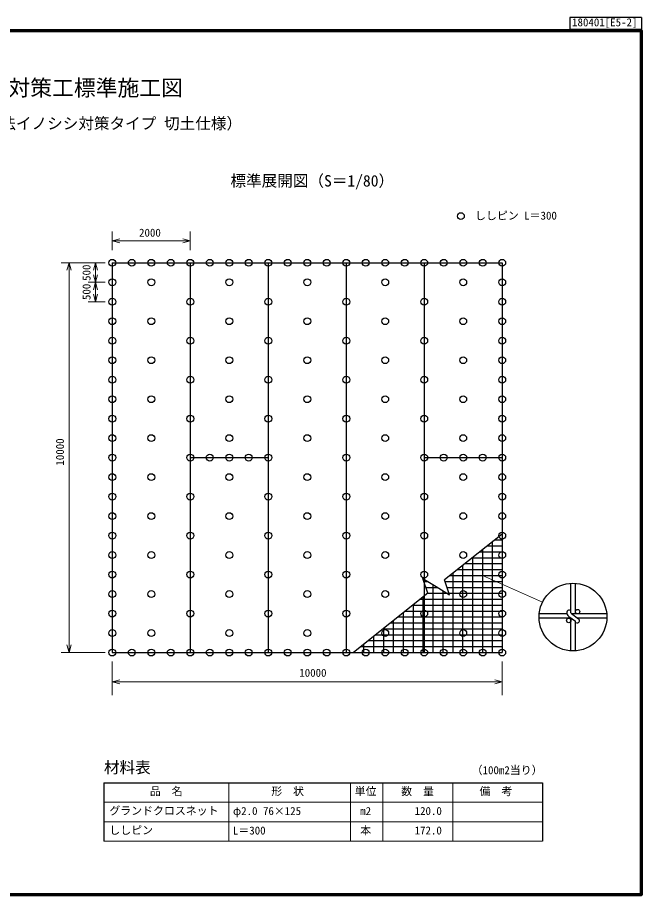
# Model space of a CAD drawing. Units: millimetres, scale not verified, with parts at other scales. Extents: x 200 to 8200, y 200 to 5825.
# Drawn here: x 4200 to 8200, y 200 to 5825 of the extents above; entities that cross this region are included whole.
import ezdxf
from ezdxf.enums import TextEntityAlignment as Align

# ---------------------------------------------------------------- set-up
doc = ezdxf.new("R2010")
doc.units = ezdxf.units.MM
doc.header["$LTSCALE"] = 20
for name, color, linetype in [('C-BMK-HTXT', 7, 'Continuous'), ('C-MTR-TXT', 5, 'Continuous'), ('C-TTL-TXT', 7, 'Continuous')]:
    doc.layers.add(name, color=color, linetype=linetype)
for name, color, linetype, lineweight in [('C-DOC', 3, 'Continuous', 25), ('C-MTR-FRAM', 5, 'Continuous', 25), ('C-MTR-LINE', 5, 'Continuous', 13), ('C-STR', 7, 'Continuous', 25), ('C-STR-DIM', 1, 'Continuous', 13), ('C-STR-HTXT', 1, 'Continuous', 13), ('C-TTL', 2, 'Continuous', 70), ('C-TTL-FRAM', 7, 'Continuous', 13)]:
    doc.layers.add(name, color=color, linetype=linetype, lineweight=lineweight)
doc.styles.add('ＭＳ ゴシック', font='')
doc.styles.get('ＭＳ ゴシック').set_extended_font_data('MS Gothic')

msp = doc.modelspace()

# ---------------------------------------------------------------- linework, layer by layer
at = {"layer": 'C-DOC'}
for p, q in [((7741.71, 5825), (7741.71, 5750)), ((8200, 5825), (7741.71, 5825)), ((8200, 5825), (8200, 5750)), ((7741.71, 5750), (8200, 5750))]:
    msp.add_line(p, q, dxfattribs=at)
at = {"layer": 'C-MTR-FRAM'}
for p, q in [((4753.74, 916.09), (4753.74, 541.09)), ((4753.74, 916.09), (7566.37, 916.09)), ((7566.37, 916.09), (7566.37, 541.09))]:
    msp.add_line(p, q, dxfattribs=at)
at = {"layer": 'C-MTR-LINE'}
for p, q in [((5553.74, 916.09), (5553.74, 541.09)), ((6333.6, 916.09), (6333.6, 541.09)), ((6542.41, 916.09), (6542.41, 541.09)), ((6990.92, 916.09), (6990.92, 541.09)), ((4753.74, 791.09), (7566.37, 791.09)), ((4753.74, 666.09), (7566.37, 666.09)), ((4753.74, 541.09), (7566.37, 541.09))]:
    msp.add_line(p, q, dxfattribs=at)
at = {"layer": 'C-STR'}
for p, q in [((4807.33, 4251.97), (4807.33, 1751.97)), ((4807.33, 4251.97), (7307.33, 4251.97)), ((5307.33, 4251.97), (5307.33, 1751.97)), ((5807.33, 4251.97), (5807.33, 1751.97)), ((6307.33, 4251.97), (6307.33, 1751.97)), ((6807.33, 4251.97), (6807.33, 1751.97)), ((7307.33, 4251.97), (7307.33, 1751.97)), ((5307.33, 3001.97), (5807.33, 3001.97)), ((6807.33, 3001.97), (7307.33, 3001.97)), ((7307.33, 2511.97), (6938.02, 2217.3)), ((7212.08, 2435.97), (7307.33, 2435.97)), ((7243.83, 2461.31), (7243.83, 1751.97)), ((7259.71, 2473.97), (7307.33, 2473.97)), ((7164.46, 2397.97), (7307.33, 2397.97)), ((7180.33, 2410.64), (7180.33, 1751.97)), ((7053.33, 2309.31), (7053.33, 1751.97)), ((7069.21, 2321.97), (7307.33, 2321.97)), ((7116.83, 2359.97), (7116.83, 1751.97)), ((7116.83, 2359.97), (7307.33, 2359.97)), ((6989.83, 2258.64), (6989.83, 1751.97)), ((7021.58, 2283.97), (7307.33, 2283.97)), ((6831.08, 2131.97), (6799.21, 2226.76)), ((6799.21, 2226.76), (6884.55, 2174.64)), ((6805.53, 2207.97), (6829.97, 2207.97)), ((6969.89, 2122.52), (6938.02, 2217.3)), ((6941.16, 2207.97), (7307.33, 2207.97)), ((6973.96, 2245.97), (7307.33, 2245.97)), ((7748.15, 2006.79), (7748.15, 2196.43)), ((7776.27, 1999.58), (7776.27, 2196.27)), ((6818.3, 2169.97), (6892.19, 2169.97)), ((6862.83, 2187.9), (6862.83, 1751.97)), ((6884.55, 2174.64), (6969.89, 2122.52)), ((6926.33, 2149.12), (6926.33, 1751.97)), ((6953.94, 2169.97), (7307.33, 2169.97)), ((6831.08, 2131.97), (6354.83, 1751.97)), ((6783.46, 2093.97), (7307.33, 2093.97)), ((6799.33, 2106.64), (6799.33, 1751.97)), ((6831.08, 2131.97), (7307.33, 2131.97)), ((6735.83, 2055.97), (7307.33, 2055.97)), ((6735.83, 2055.97), (6735.83, 1751.97)), ((6640.58, 1979.97), (7307.33, 1979.97)), ((6672.33, 2005.31), (6672.33, 1751.97)), ((6688.21, 2017.97), (7307.33, 2017.97)), ((7749.24, 1971.74), (7543.97, 1971.74)), ((7721.98, 1999.86), (7544.77, 1999.86)), ((7735.41, 1982.53), (7776.27, 1952.55)), ((7748.15, 1762.86), (7748.15, 1971.74)), ((7751.38, 2002.89), (7797.22, 1967.13)), ((7977.21, 1999.86), (7755.26, 1999.86)), ((7978.01, 1971.74), (7791.31, 1971.74)), ((6592.96, 1941.97), (7307.33, 1941.97)), ((6608.83, 1954.64), (6608.83, 1751.97)), ((7776.27, 1763.02), (7776.27, 1952.55)), ((6497.71, 1865.97), (7307.33, 1865.97)), ((6545.33, 1903.97), (7307.33, 1903.97)), ((6545.33, 1903.97), (6545.33, 1751.97)), ((6418.33, 1802.64), (6418.33, 1751.97)), ((6450.08, 1827.97), (7307.33, 1827.97)), ((6481.83, 1853.31), (6481.83, 1751.97)), ((4807.33, 1751.97), (7307.33, 1751.97)), ((6402.46, 1789.97), (7307.33, 1789.97))]:
    msp.add_line(p, q, dxfattribs=at)
for centre, radius in [((7042.37, 4550.95), 22), ((4807.33, 4251.97), 22), ((4932.33, 4251.97), 22), ((5057.33, 4251.97), 22), ((5182.33, 4251.97), 22), ((5307.33, 4251.97), 22), ((5432.33, 4251.97), 22), ((5557.33, 4251.97), 22), ((5682.33, 4251.97), 22), ((5807.33, 4251.97), 22), ((5932.33, 4251.97), 22), ((6057.33, 4251.97), 22), ((6182.33, 4251.97), 22), ((6307.33, 4251.97), 22), ((6432.33, 4251.97), 22), ((6557.33, 4251.97), 22), ((6682.33, 4251.97), 22), ((6807.33, 4251.97), 22), ((6932.33, 4251.97), 22), ((7057.33, 4251.97), 22), ((7182.33, 4251.97), 22), ((7307.33, 4251.97), 22), ((4807.33, 4126.97), 22), ((5057.33, 4126.97), 22), ((5557.33, 4126.97), 22), ((6057.33, 4126.97), 22), ((6557.33, 4126.97), 22), ((7057.33, 4126.97), 22), ((7307.33, 4126.97), 22), ((4807.33, 4001.97), 22), ((5307.33, 4001.97), 22), ((5807.33, 4001.97), 22), ((6307.33, 4001.97), 22), ((6807.33, 4001.97), 22), ((7307.33, 4001.97), 22), ((4807.33, 3876.97), 22), ((5057.33, 3876.97), 22), ((5557.33, 3876.97), 22), ((6057.33, 3876.97), 22), ((6557.33, 3876.97), 22), ((7057.33, 3876.97), 22), ((7307.33, 3876.97), 22), ((4807.33, 3751.97), 22), ((5307.33, 3751.97), 22), ((5807.33, 3751.97), 22), ((6307.33, 3751.97), 22), ((6807.33, 3751.97), 22), ((7307.33, 3751.97), 22), ((4807.33, 3626.97), 22), ((5057.33, 3626.97), 22), ((5557.33, 3626.97), 22), ((6057.33, 3626.97), 22), ((6557.33, 3626.97), 22), ((7057.33, 3626.97), 22), ((7307.33, 3626.97), 22), ((4807.33, 3501.97), 22), ((5307.33, 3501.97), 22), ((5807.33, 3501.97), 22), ((6307.33, 3501.97), 22), ((6807.33, 3501.97), 22), ((7307.33, 3501.97), 22), ((4807.33, 3376.97), 22), ((5057.33, 3376.97), 22), ((5557.33, 3376.97), 22), ((6057.33, 3376.97), 22), ((6557.33, 3376.97), 22), ((7057.33, 3376.97), 22), ((7307.33, 3376.97), 22), ((4807.33, 3251.97), 22), ((5307.33, 3251.97), 22), ((5807.33, 3251.97), 22), ((6307.33, 3251.97), 22), ((6807.33, 3251.97), 22), ((7307.33, 3251.97), 22), ((4807.33, 3126.97), 22), ((5057.33, 3126.97), 22), ((5557.33, 3126.97), 22), ((6057.33, 3126.97), 22), ((6557.33, 3126.97), 22), ((7057.33, 3126.97), 22), ((7307.33, 3126.97), 22), ((4807.33, 3001.97), 22), ((5307.33, 3001.97), 22), ((5432.33, 3001.97), 22), ((5557.33, 3001.97), 22), ((5682.33, 3001.97), 22), ((5807.33, 3001.97), 22), ((6307.33, 3001.97), 22), ((6807.33, 3001.97), 22), ((6932.33, 3001.97), 22), ((7057.33, 3001.97), 22), ((7182.33, 3001.97), 22), ((7307.33, 3001.97), 22), ((4807.33, 2876.97), 22), ((5057.33, 2876.97), 22), ((5557.33, 2876.97), 22), ((6057.33, 2876.97), 22), ((6557.33, 2876.97), 22), ((7057.33, 2876.97), 22), ((7307.33, 2876.97), 22), ((4807.33, 2751.97), 22), ((5307.33, 2751.97), 22), ((5807.33, 2751.97), 22), ((6307.33, 2751.97), 22), ((6807.33, 2751.97), 22), ((7307.33, 2751.97), 22), ((4807.33, 2626.97), 22), ((5057.33, 2626.97), 22), ((5557.33, 2626.97), 22), ((6057.33, 2626.97), 22), ((6557.33, 2626.97), 22), ((7057.33, 2626.97), 22), ((7307.33, 2626.97), 22), ((4807.33, 2501.97), 22), ((5307.33, 2501.97), 22), ((5807.33, 2501.97), 22), ((6307.33, 2501.97), 22), ((6807.33, 2501.97), 22), ((7307.33, 2501.97), 22), ((4807.33, 2376.97), 22), ((5057.33, 2376.97), 22), ((5557.33, 2376.97), 22), ((6057.33, 2376.97), 22), ((6557.33, 2376.97), 22), ((7057.33, 2376.97), 22), ((7307.33, 2376.97), 22), ((4807.33, 2251.97), 22), ((5307.33, 2251.97), 22), ((5807.33, 2251.97), 22), ((6307.33, 2251.97), 22), ((6807.33, 2251.97), 22), ((7307.33, 2251.97), 22), ((4807.33, 2126.97), 22), ((5057.33, 2126.97), 22), ((5557.33, 2126.97), 22), ((6057.33, 2126.97), 22), ((6557.33, 2126.97), 22), ((7057.33, 2126.97), 22), ((7307.33, 2126.97), 22), ((7790.53, 2014.04), 14.18), ((4807.33, 2001.97), 22), ((5307.33, 2001.97), 22), ((5807.33, 2001.97), 22), ((6307.33, 2001.97), 22), ((6807.33, 2001.97), 22), ((7307.33, 2001.97), 22), ((7733.96, 1957.56), 14.18), ((4807.33, 1876.97), 22), ((5057.33, 1876.97), 22), ((5557.33, 1876.97), 22), ((6057.33, 1876.97), 22), ((6557.33, 1876.97), 22), ((7057.33, 1876.97), 22), ((7307.33, 1876.97), 22), ((4807.33, 1751.97), 22), ((4932.33, 1751.97), 22), ((5057.33, 1751.97), 22), ((5182.33, 1751.97), 22), ((5307.33, 1751.97), 22), ((5432.33, 1751.97), 22), ((5557.33, 1751.97), 22), ((5682.33, 1751.97), 22), ((5807.33, 1751.97), 22), ((5932.33, 1751.97), 22), ((6057.33, 1751.97), 22), ((6182.33, 1751.97), 22), ((6307.33, 1751.97), 22), ((6432.33, 1751.97), 22), ((6557.33, 1751.97), 22), ((6682.33, 1751.97), 22), ((6807.33, 1751.97), 22), ((6932.33, 1751.97), 22), ((7057.33, 1751.97), 22), ((7182.33, 1751.97), 22), ((7307.33, 1751.97), 22)]:
    msp.add_circle(centre, radius, dxfattribs=at)
at = {"layer": 'C-STR', "color": 1}
msp.add_circle((7760.99, 1979.65), 217.16, dxfattribs=at)
at = {"layer": 'C-STR'}
for centre, radius, start, end in [((7752.67, 2008.18), 30.92, 172.17067, 236.06438), ((7736.06, 2010.24), 14.18, 77.3979, 174.6206), ((7770.75, 2022.23), 27.37, 214.34061, 224.96631), ((7788.41, 1956.01), 14.18, 247.68477, 52.46001)]:
    msp.add_arc(centre, radius, start, end, dxfattribs=at)
at = {"layer": 'C-STR-DIM'}
for p, q in [((4807.33, 4332.97), (4807.33, 4451.56)), ((5307.33, 4332.97), (5307.33, 4451.56)), ((4807.33, 4392.95), (4855.63, 4405.89)), ((5307.33, 4392.95), (4807.33, 4392.95)), ((4807.33, 4392.95), (4855.63, 4380.01)), ((5307.33, 4392.95), (5259.04, 4405.89)), ((5307.33, 4392.95), (5259.04, 4380.01)), ((4480.57, 4251.97), (4761.29, 4251.97)), ((4529.99, 4251.97), (4517.05, 4203.68)), ((4529.99, 4251.97), (4529.99, 1751.97)), ((4529.99, 4251.97), (4542.93, 4203.68)), ((4700.29, 4251.97), (4687.35, 4203.68)), ((4700.29, 4251.97), (4700.29, 4001.97)), ((4700.29, 4251.97), (4713.24, 4203.68)), ((4700.29, 4126.97), (4687.35, 4175.27)), ((4700.29, 4126.97), (4713.24, 4175.27)), ((4761.29, 4126.97), (4651.9, 4126.97)), ((4700.29, 4126.97), (4687.35, 4078.68)), ((4700.29, 4126.97), (4713.24, 4078.68)), ((4700.29, 4001.97), (4687.35, 4050.27)), ((4700.29, 4001.97), (4713.24, 4050.27)), ((4761.29, 4001.97), (4651.9, 4001.97)), ((4529.99, 1751.97), (4517.05, 1800.27)), ((4529.99, 1751.97), (4542.93, 1800.27)), ((4761.29, 1751.97), (4480.57, 1751.97)), ((4807.33, 1479.21), (4807.33, 1694.65)), ((7307.33, 1694.65), (7307.33, 1479.21)), ((4807.33, 1563.9), (4855.63, 1576.84)), ((7307.33, 1563.9), (7259.04, 1576.84)), ((7307.33, 1563.9), (4807.33, 1563.9)), ((4807.33, 1563.9), (4855.63, 1550.96)), ((7307.33, 1563.9), (7259.04, 1550.96))]:
    msp.add_line(p, q, dxfattribs=at)
at = {"layer": 'C-STR-HTXT'}
msp.add_line((7180.33, 2245.97), (7565.56, 2074.34), dxfattribs=at)
at = {"layer": 'C-TTL'}
msp.add_lwpolyline([(200, 200), (8200, 200), (8200, 5740), (200, 5740)], close=True, dxfattribs=at)
at = {"layer": 'C-TTL-FRAM'}
for p, q in [((7739.15, 2024.08), (7748.15, 2022.57)), ((7783.03, 1942.89), (7776.27, 1944.7))]:
    msp.add_line(p, q, dxfattribs=at)

# ---------------------------------------------------------------- texts
at = {"layer": 'C-BMK-HTXT', "style": 'ＭＳ ゴシック'}
msp.add_text('ししピン L＝300', height=51.32, dxfattribs=at).set_placement((7133.2, 4513.39), align=Align.BOTTOM_LEFT)
at = {"layer": 'C-BMK-HTXT', "color": 5, "style": 'ＭＳ ゴシック'}
for s, p in [('（100m2当り）', (7111.37, 956.09)), ('グランドクロスネット', (4788.7, 695.94))]:
    msp.add_text(s, height=51.32, dxfattribs=at).set_placement(p, align=Align.BOTTOM_LEFT)
at = {"layer": 'C-DOC', "style": 'ＭＳ ゴシック'}
msp.add_text('180401[E5-2]', height=51.32, dxfattribs=at).set_placement((7755.24, 5753.41), align=Align.BOTTOM_LEFT)
at = {"layer": 'C-MTR-TXT', "style": 'ＭＳ ゴシック'}
for s, p in [('品\u3000名', (5048.37, 820.94)), ('形\u3000状', (5826.53, 820.94)), ('数\u3000量', (6659.84, 820.94)), ('備\u3000考', (7162.08, 820.94)), ('φ2.0 76×125', (5580.73, 694.13)), ('ししピン', (4788.7, 570.94)), ('L＝300', (5580.73, 569.13))]:
    msp.add_text(s, height=51.32, dxfattribs=at).set_placement(p, align=Align.BOTTOM_LEFT)
for s, p in [('単位', (6431.61, 820.94)), ('m2', (6431.61, 694.13)), ('本', (6431.61, 569.13))]:
    msp.add_text(s, height=51.32, dxfattribs=at).set_placement(p, align=Align.BOTTOM_CENTER)
for s, p in [('120.0', (6920.26, 694.43)), ('172.0', (6920.26, 569.43))]:
    msp.add_text(s, height=51.32, dxfattribs=at).set_placement(p, align=Align.BOTTOM_RIGHT)
at = {"layer": 'C-STR-DIM', "color": 7, "style": 'ＭＳ ゴシック'}
for s, p in [('2000', (4978.9, 4403.9)), ('10000', (6006.25, 1580.97))]:
    msp.add_text(s, height=51.32, dxfattribs=at).set_placement(p, align=Align.BOTTOM_LEFT)
for s, p in [('500', (4683.23, 4135.68)), ('500', (4683.23, 4012.78)), ('10000', (4512.92, 2950.89))]:
    msp.add_text(s, height=51.32, rotation=90, dxfattribs=at).set_placement(p, align=Align.BOTTOM_LEFT)
at = {"layer": 'C-TTL-TXT', "color": 3, "style": 'ＭＳ ゴシック'}
for s, height, p in [('のり面獣害対策工標準施工図', 102.6, (3441.49, 5292.15)), ('（アニマルガード工法イノシシ対策タイプ 切土仕様）', 73.31, (3189.71, 5087.15))]:
    msp.add_text(s, height=height, dxfattribs=at).set_placement(p, align=Align.BOTTOM_LEFT)
at = {"layer": 'C-TTL-TXT', "style": 'ＭＳ ゴシック'}
msp.add_text('標準展開図（S＝1/80）', height=73.31, dxfattribs=at).set_placement((5564.84, 4719.13), align=Align.BOTTOM_LEFT)
at = {"layer": 'C-TTL-TXT', "color": 5, "style": 'ＭＳ ゴシック'}
msp.add_text('材料表', height=73.31, dxfattribs=at).set_placement((4753.74, 956.09), align=Align.BOTTOM_LEFT)

doc.saveas('drawing.dxf')
